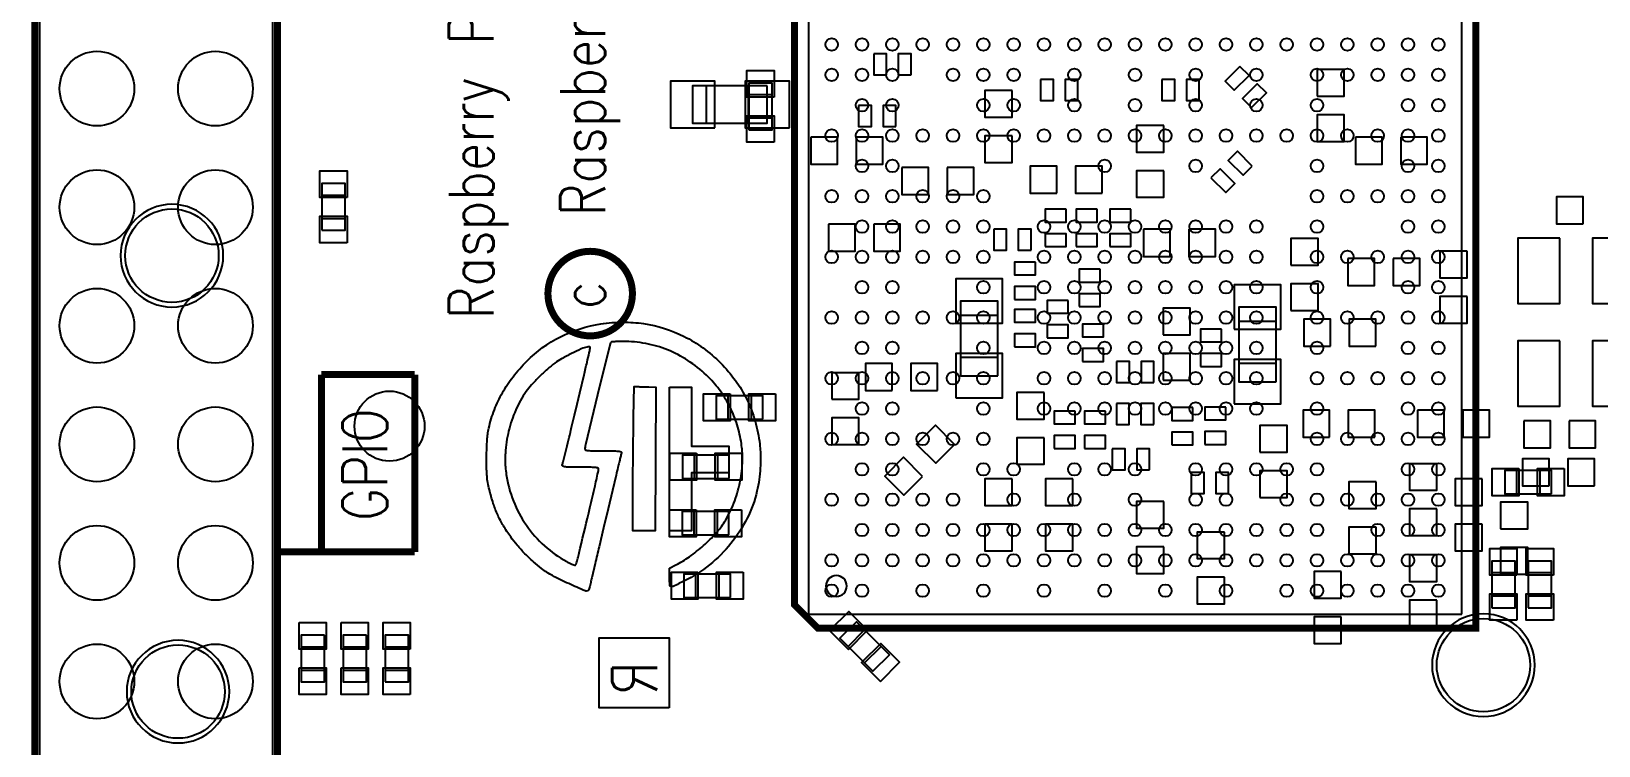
# Model space of a CAD drawing. Header units: millimetres. Extents: x -3139 to 3392, y -3139 to 3139.
# Drawn here: x 2856.23 to 2889.82, y -201.11 to -185.81 of the extents above; entities that cross this region are included whole.
import ezdxf
from ezdxf.enums import TextEntityAlignment as Align

# ---------------------------------------------------------------- set-up
doc = ezdxf.new("R2010")
doc.units = ezdxf.units.MM
for name, color, linetype in [('PARTS_BOTTOM', 12, 'Continuous'), ('PARTS_TOP', 30, 'Continuous'), ('PINS_BOTTOM', 5, 'Continuous'), ('PINS_TOP', 1, 'Continuous'), ('SILK_BOTTOM', 85, 'Continuous'), ('SILK_TOP', 2, 'Continuous')]:
    doc.layers.add(name, color=color, linetype=linetype)
doc.styles.get("Standard").update_dxf_attribs({"font": 'txt.shx'})

# ---------------------------------------------------------------- blocks, each defined once
blk = doc.blocks.new('rasp')
at = {"layer": 'PARTS_BOTTOM'}
for points in [[(-99.535, -230.154, 1), (-97.335, -230.154, 1), (-99.535, -230.154)], [(-108.307, -258.256, 1), (-106.107, -258.256, 1), (-108.307, -258.256)], [(-98.967, -258.126, 1), (-96.767, -258.126, 1), (-98.967, -258.126)]]:
    blk.add_lwpolyline(points, format="xyb", dxfattribs=at)
for points in [[(-104.506, -234.593), (-106.106, -234.593), (-106.106, -235.393), (-104.506, -235.393), (-104.506, -234.593)], [(-105.806, -235.393), (-105.806, -234.593)], [(-104.906, -235.393), (-104.906, -234.593)], [(-104.635, -240.56), (-106.235, -240.56), (-106.235, -241.36), (-104.635, -241.36), (-104.635, -240.56)], [(-105.935, -241.36), (-105.935, -240.56)], [(-105.035, -241.36), (-105.035, -240.56)], [(-98.658, -242.883), (-98.305, -243.236), (-99.012, -243.943), (-99.365, -243.59), (-98.658, -242.883)], [(-98.481, -243.413), (-98.835, -243.06)], [(-98.835, -243.767), (-99.189, -243.413)], [(-110.847, -245.499), (-110.847, -247.099), (-110.047, -247.099), (-110.047, -245.499), (-110.847, -245.499)], [(-110.047, -245.899), (-110.847, -245.899)], [(-110.047, -246.799), (-110.847, -246.799)]]:
    blk.add_lwpolyline(points, dxfattribs=at)
at = {"layer": 'PARTS_TOP'}
for points in [[(-102.105, -228.694), (-102.605, -228.694), (-102.605, -229.694), (-102.105, -229.694), (-102.105, -228.694)], [(-99.665, -229.194), (-99.665, -228.694), (-100.665, -228.694), (-100.665, -229.194), (-99.665, -229.194)], [(-100.415, -228.694), (-100.415, -229.194)], [(-99.915, -228.694), (-99.915, -229.194)], [(-102.605, -228.944), (-102.105, -228.944)], [(-102.605, -229.444), (-102.105, -229.444)], [(-99.665, -229.974), (-99.665, -229.474), (-100.665, -229.474), (-100.665, -229.974), (-99.665, -229.974)], [(-100.415, -229.474), (-100.415, -229.974)], [(-99.915, -229.474), (-99.915, -229.974)], [(-99.53, -230.619), (-113.53, -230.619), (-113.53, -244.619), (-99.53, -244.619), (-99.53, -230.619)], [(-109.905, -245.894), (-109.905, -245.394), (-110.905, -245.394), (-110.905, -245.894), (-109.905, -245.894)], [(-110.655, -245.394), (-110.655, -245.894)], [(-110.155, -245.394), (-110.155, -245.894)], [(-103.705, -245.594), (-104.205, -245.594), (-104.205, -246.594), (-103.705, -246.594), (-103.705, -245.594)], [(-104.205, -245.844), (-103.705, -245.844)], [(-104.205, -246.344), (-103.705, -246.344)], [(-102.435, -246.314), (-102.935, -246.314), (-102.935, -247.314), (-102.435, -247.314), (-102.435, -246.314)], [(-101.225, -246.324), (-101.725, -246.324), (-101.725, -247.324), (-101.225, -247.324), (-101.225, -246.324)], [(-99.885, -246.284), (-100.385, -246.284), (-100.385, -247.284), (-99.885, -247.284), (-99.885, -246.284)], [(-102.935, -246.564), (-102.435, -246.564)], [(-101.725, -246.574), (-101.225, -246.574)], [(-100.385, -246.534), (-99.885, -246.534)], [(-102.935, -247.064), (-102.435, -247.064)], [(-101.725, -247.074), (-101.225, -247.074)], [(-100.385, -247.034), (-99.885, -247.034)], [(-98.075, -253.689), (-98.075, -253.189), (-99.075, -253.189), (-99.075, -253.689), (-98.075, -253.689)], [(-98.825, -253.689), (-98.825, -253.189)], [(-98.325, -253.689), (-98.325, -253.189)], [(-99.075, -254.089), (-99.075, -254.589), (-98.075, -254.589), (-98.075, -254.089), (-99.075, -254.089)], [(-98.825, -254.589), (-98.825, -254.089)], [(-98.325, -254.589), (-98.325, -254.089)], [(-107.755, -255.044), (-107.755, -254.544), (-108.755, -254.544), (-108.755, -255.044), (-107.755, -255.044)], [(-108.505, -255.044), (-108.505, -254.544)], [(-108.005, -255.044), (-108.005, -254.544)], [(-99.075, -254.989), (-99.075, -255.489), (-98.075, -255.489), (-98.075, -254.989), (-99.075, -254.989)], [(-98.825, -255.489), (-98.825, -254.989)], [(-98.325, -255.489), (-98.325, -254.989)], [(-86.655, -256.094), (-137.455, -256.094), (-137.455, -261.094), (-86.655, -261.094), (-86.655, -256.094)]]:
    blk.add_lwpolyline(points, dxfattribs=at)
blk.add_lwpolyline([(-100.353, -244.019, 1), (-99.906, -244.019, 1), (-100.353, -244.019)], format="xyb", dxfattribs=at)
at = {"layer": 'PINS_BOTTOM'}
for points in [[(-107.58, -226.919), (-107.58, -227.819), (-106.18, -227.819), (-106.18, -226.919)], [(-105.38, -226.919), (-105.38, -227.819), (-103.98, -227.819), (-103.98, -226.919)], [(-107.89, -228.019), (-108.47, -228.019), (-108.47, -228.589), (-107.89, -228.589)], [(-103.67, -228.319), (-103.09, -228.319), (-103.09, -227.749), (-103.67, -227.749)], [(-102.275, -227.774), (-102.855, -227.774), (-102.855, -228.344), (-102.275, -228.344)], [(-107.58, -228.519), (-107.58, -229.419), (-106.18, -229.419), (-106.18, -228.519)], [(-105.38, -228.519), (-105.38, -229.419), (-103.98, -229.419), (-103.98, -228.519)], [(-103.67, -229.289), (-103.09, -229.289), (-103.09, -228.719), (-103.67, -228.719)], [(-102.275, -228.744), (-102.855, -228.744), (-102.855, -229.314), (-102.275, -229.314)], [(-101.355, -229.784), (-101.355, -229.204), (-101.925, -229.204), (-101.925, -229.784)], [(-100.385, -229.784), (-100.385, -229.204), (-100.955, -229.204), (-100.955, -229.784)], [(-103.895, -230.594), (-103.315, -230.594), (-103.315, -230.024), (-103.895, -230.024)], [(-102.425, -230.179), (-102.425, -230.759), (-101.855, -230.759), (-101.855, -230.179)], [(-101.455, -230.179), (-101.455, -230.759), (-100.885, -230.759), (-100.885, -230.179)], [(-107.3, -230.504), (-107.3, -231.084), (-106.73, -231.084), (-106.73, -230.504)], [(-106.33, -230.504), (-106.33, -231.084), (-105.76, -231.084), (-105.76, -230.504)], [(-103.895, -231.564), (-103.315, -231.564), (-103.315, -230.994), (-103.895, -230.994)], [(-109.745, -231.926), (-109.165, -231.926), (-109.165, -231.356), (-109.745, -231.356)], [(-102.75, -231.154), (-102.75, -231.734), (-102.18, -231.734), (-102.18, -231.154)], [(-101.78, -231.154), (-101.78, -231.734), (-101.21, -231.734), (-101.21, -231.154)], [(-100.8, -231.154), (-100.8, -231.734), (-100.23, -231.734), (-100.23, -231.154)], [(-99.83, -231.154), (-99.83, -231.734), (-99.26, -231.734), (-99.26, -231.154)], [(-107.145, -232.089), (-106.565, -232.089), (-106.565, -231.519), (-107.145, -231.519)], [(-109.745, -232.896), (-109.165, -232.896), (-109.165, -232.326), (-109.745, -232.326)], [(-107.145, -233.059), (-106.565, -233.059), (-106.565, -232.489), (-107.145, -232.489)], [(-105.265, -232.461), (-105.845, -232.461), (-105.845, -233.031), (-105.265, -233.031)], [(-103.315, -232.479), (-103.895, -232.479), (-103.895, -233.049), (-103.315, -233.049)], [(-102.36, -232.454), (-102.36, -233.034), (-101.79, -233.034), (-101.79, -232.454)], [(-101.39, -232.454), (-101.39, -233.034), (-100.82, -233.034), (-100.82, -232.454)], [(-110.625, -233.714), (-110.625, -233.134), (-111.195, -233.134), (-111.195, -233.714)], [(-109.655, -233.714), (-109.655, -233.134), (-110.225, -233.134), (-110.225, -233.714)], [(-100.442, -233.201), (-100.442, -233.781), (-99.872, -233.781), (-99.872, -233.201)], [(-99.472, -233.201), (-99.472, -233.781), (-98.902, -233.781), (-98.902, -233.201)], [(-107.003, -234.277), (-107.003, -233.697), (-107.573, -233.697), (-107.573, -234.277)], [(-106.033, -234.277), (-106.033, -233.697), (-106.603, -233.697), (-106.603, -234.277)], [(-105.265, -233.431), (-105.845, -233.431), (-105.845, -234.001), (-105.265, -234.001)], [(-103.315, -233.449), (-103.895, -233.449), (-103.895, -234.019), (-103.315, -234.019)], [(-102.995, -234.941), (-102.995, -234.361), (-103.565, -234.361), (-103.565, -234.941)], [(-102.025, -234.941), (-102.025, -234.361), (-102.595, -234.361), (-102.595, -234.941)], [(-105.631, -235.493), (-105.631, -234.493), (-106.581, -234.493), (-106.581, -235.493)], [(-104.031, -235.493), (-104.031, -234.493), (-104.981, -234.493), (-104.981, -235.493)], [(-110.378, -235.123), (-110.696, -234.804), (-110.89, -234.999), (-110.572, -235.317)], [(-111.262, -235.37), (-110.943, -235.688), (-110.749, -235.494), (-111.067, -235.176)], [(-109.123, -235.107), (-109.442, -235.425), (-109.247, -235.62), (-108.929, -235.301)], [(-108.876, -235.991), (-108.558, -235.673), (-108.752, -235.478), (-109.07, -235.796)], [(-103.963, -235.676), (-103.963, -236.126), (-103.688, -236.126), (-103.688, -235.676)], [(-103.163, -236.126), (-103.163, -235.676), (-103.438, -235.676), (-103.438, -236.126)], [(-102.11, -235.614), (-102.56, -235.614), (-102.56, -235.889), (-102.11, -235.889)], [(-101.287, -235.704), (-101.287, -236.284), (-100.717, -236.284), (-100.717, -235.704)], [(-100.317, -235.704), (-100.317, -236.284), (-99.747, -236.284), (-99.747, -235.704)], [(-107.772, -236.468), (-107.192, -236.468), (-107.192, -235.898), (-107.772, -235.898)], [(-105.635, -235.769), (-105.635, -236.219), (-105.36, -236.219), (-105.36, -235.769)], [(-104.835, -236.219), (-104.835, -235.769), (-105.11, -235.769), (-105.11, -236.219)], [(-110.53, -236.244), (-110.98, -236.244), (-110.98, -236.519), (-110.53, -236.519)], [(-105.511, -237.015), (-105.511, -236.435), (-106.081, -236.435), (-106.081, -237.015)], [(-104.541, -237.015), (-104.541, -236.435), (-105.111, -236.435), (-105.111, -237.015)], [(-103.953, -236.378), (-103.953, -236.828), (-103.678, -236.828), (-103.678, -236.378)], [(-103.153, -236.828), (-103.153, -236.378), (-103.428, -236.378), (-103.428, -236.828)], [(-102.56, -236.414), (-102.11, -236.414), (-102.11, -236.139), (-102.56, -236.139)], [(-110.98, -237.044), (-110.53, -237.044), (-110.53, -236.769), (-110.98, -236.769)], [(-109.997, -237.004), (-109.997, -237.584), (-109.427, -237.584), (-109.427, -237.004)], [(-109.027, -237.004), (-109.027, -237.584), (-108.457, -237.584), (-108.457, -237.004)], [(-107.772, -237.438), (-107.192, -237.438), (-107.192, -236.868), (-107.772, -236.868)], [(-101.937, -237.004), (-101.937, -237.584), (-101.367, -237.584), (-101.367, -237.004)], [(-100.967, -237.004), (-100.967, -237.584), (-100.397, -237.584), (-100.397, -237.004)], [(-104.489, -237.213), (-104.939, -237.213), (-104.939, -237.488), (-104.489, -237.488)], [(-103.591, -237.218), (-104.041, -237.218), (-104.041, -237.493), (-103.591, -237.493)], [(-102.621, -237.306), (-103.071, -237.306), (-103.071, -237.581), (-102.621, -237.581)], [(-108.2, -237.708), (-108.2, -238.158), (-107.925, -238.158), (-107.925, -237.708)], [(-107.4, -238.158), (-107.4, -237.708), (-107.675, -237.708), (-107.675, -238.158)], [(-104.939, -238.013), (-104.489, -238.013), (-104.489, -237.738), (-104.939, -237.738)], [(-104.041, -238.018), (-103.591, -238.018), (-103.591, -237.743), (-104.041, -237.743)], [(-103.071, -238.106), (-102.621, -238.106), (-102.621, -237.831), (-103.071, -237.831)], [(-108.545, -238.324), (-109.125, -238.324), (-109.125, -238.894), (-108.545, -238.894)], [(-108.2, -238.428), (-108.2, -238.878), (-107.925, -238.878), (-107.925, -238.428)], [(-107.4, -238.878), (-107.4, -238.428), (-107.675, -238.428), (-107.675, -238.878)], [(-106.915, -238.366), (-106.915, -238.816), (-106.64, -238.816), (-106.64, -238.366)], [(-106.115, -238.816), (-106.115, -238.366), (-106.39, -238.366), (-106.39, -238.816)], [(-105.741, -238.297), (-105.741, -238.747), (-105.466, -238.747), (-105.466, -238.297)], [(-104.941, -238.747), (-104.941, -238.297), (-105.216, -238.297), (-105.216, -238.747)], [(-103.878, -238.248), (-103.878, -238.698), (-103.603, -238.698), (-103.603, -238.248)], [(-103.078, -238.698), (-103.078, -238.248), (-103.353, -238.248), (-103.353, -238.698)], [(-110.53, -238.844), (-110.98, -238.844), (-110.98, -239.119), (-110.53, -239.119)], [(-108.201, -239.093), (-108.201, -239.543), (-107.926, -239.543), (-107.926, -239.093)], [(-107.401, -239.543), (-107.401, -239.093), (-107.676, -239.093), (-107.676, -239.543)], [(-106.248, -239.055), (-106.248, -239.505), (-105.973, -239.505), (-105.973, -239.055)], [(-105.448, -239.505), (-105.448, -239.055), (-105.723, -239.055), (-105.723, -239.505)], [(-103.876, -238.905), (-103.876, -239.355), (-103.601, -239.355), (-103.601, -238.905)], [(-103.076, -239.355), (-103.076, -238.905), (-103.351, -238.905), (-103.351, -239.355)], [(-102.425, -238.954), (-102.425, -239.534), (-101.855, -239.534), (-101.855, -238.954)], [(-101.455, -238.954), (-101.455, -239.534), (-100.885, -239.534), (-100.885, -238.954)], [(-110.98, -239.644), (-110.53, -239.644), (-110.53, -239.369), (-110.98, -239.369)], [(-108.545, -239.294), (-109.125, -239.294), (-109.125, -239.864), (-108.545, -239.864)], [(-107.07, -239.748), (-107.07, -240.198), (-106.795, -240.198), (-106.795, -239.748)], [(-106.27, -240.198), (-106.27, -239.748), (-106.545, -239.748), (-106.545, -240.198)], [(-106.056, -239.749), (-106.056, -240.199), (-105.781, -240.199), (-105.781, -239.749)], [(-105.256, -240.199), (-105.256, -239.749), (-105.531, -239.749), (-105.531, -240.199)], [(-104.277, -239.569), (-104.277, -240.149), (-103.707, -240.149), (-103.707, -239.569)], [(-103.307, -239.569), (-103.307, -240.149), (-102.737, -240.149), (-102.737, -239.569)], [(-107.322, -239.847), (-107.772, -239.847), (-107.772, -240.122), (-107.322, -240.122)], [(-110.745, -240.254), (-110.745, -240.834), (-110.175, -240.834), (-110.175, -240.254)], [(-109.775, -240.254), (-109.775, -240.834), (-109.205, -240.834), (-109.205, -240.254)], [(-107.772, -240.647), (-107.322, -240.647), (-107.322, -240.372), (-107.772, -240.372)], [(-105.76, -241.46), (-105.76, -240.46), (-106.71, -240.46), (-106.71, -241.46)], [(-104.16, -241.46), (-104.16, -240.46), (-105.11, -240.46), (-105.11, -241.46)], [(-102.425, -240.254), (-102.425, -240.834), (-101.855, -240.834), (-101.855, -240.254)], [(-101.455, -240.254), (-101.455, -240.834), (-100.885, -240.834), (-100.885, -240.254)], [(-109.095, -241.644), (-108.515, -241.644), (-108.515, -241.074), (-109.095, -241.074)], [(-103.164, -241.484), (-103.574, -241.894), (-103.171, -242.298), (-102.761, -241.887)], [(-109.095, -242.614), (-108.515, -242.614), (-108.515, -242.044), (-109.095, -242.044)], [(-104.315, -241.854), (-104.895, -241.854), (-104.895, -242.424), (-104.315, -242.424)], [(-111.082, -242.419), (-111.532, -242.419), (-111.532, -242.694), (-111.082, -242.694)], [(-102.478, -242.17), (-102.888, -242.58), (-102.485, -242.983), (-102.075, -242.573)], [(-109.977, -242.744), (-110.427, -242.744), (-110.427, -243.019), (-109.977, -243.019)], [(-107.885, -243.219), (-107.305, -243.219), (-107.305, -242.649), (-107.885, -242.649)], [(-98.085, -243.074), (-98.496, -242.664), (-98.899, -243.067), (-98.489, -243.477)], [(-111.532, -243.219), (-111.082, -243.219), (-111.082, -242.944), (-111.532, -242.944)], [(-109.745, -243.594), (-109.165, -243.594), (-109.165, -243.024), (-109.745, -243.024)], [(-104.315, -242.824), (-104.895, -242.824), (-104.895, -243.394), (-104.315, -243.394)], [(-110.427, -243.544), (-109.977, -243.544), (-109.977, -243.269), (-110.427, -243.269)], [(-98.771, -243.76), (-99.181, -243.349), (-99.584, -243.753), (-99.174, -244.163)], [(-107.885, -244.189), (-107.305, -244.189), (-107.305, -243.619), (-107.885, -243.619)], [(-104.13, -244.116), (-104.13, -243.536), (-104.7, -243.536), (-104.7, -244.116)], [(-103.16, -244.116), (-103.16, -243.536), (-103.73, -243.536), (-103.73, -244.116)], [(-109.745, -244.564), (-109.165, -244.564), (-109.165, -243.994), (-109.745, -243.994)], [(-109.947, -245.024), (-110.947, -245.024), (-110.947, -245.974), (-109.947, -245.974)], [(-109.947, -246.624), (-110.947, -246.624), (-110.947, -247.574), (-109.947, -247.574)]]:
    blk.add_lwpolyline(points, close=True, dxfattribs=at)
for centre, radius in [((-98.435, -230.154), 1), ((-103.555, -253.594), 0.75), ((-110.785, -257.324), 0.8), ((-108.245, -257.324), 0.8), ((-105.705, -257.324), 0.8), ((-103.165, -257.324), 0.8), ((-100.625, -257.324), 0.8), ((-98.085, -257.324), 0.8), ((-107.207, -258.256), 1), ((-97.867, -258.126), 1), ((-110.785, -259.864), 0.8), ((-108.245, -259.864), 0.8), ((-105.705, -259.864), 0.8), ((-103.165, -259.864), 0.8), ((-100.625, -259.864), 0.8), ((-98.085, -259.864), 0.8)]:
    blk.add_circle(centre, radius, dxfattribs=at)
at = {"layer": 'PINS_TOP'}
for points in [[(-102.645, -228.424), (-102.065, -228.424), (-102.065, -228.994), (-102.645, -228.994)], [(-100.365, -228.654), (-100.365, -229.234), (-100.935, -229.234), (-100.935, -228.654)], [(-99.395, -228.654), (-99.395, -229.234), (-99.965, -229.234), (-99.965, -228.654)], [(-102.645, -229.394), (-102.065, -229.394), (-102.065, -229.964), (-102.645, -229.964)], [(-100.365, -229.434), (-100.365, -230.014), (-100.935, -230.014), (-100.935, -229.434)], [(-99.395, -229.434), (-99.395, -230.014), (-99.965, -230.014), (-99.965, -229.434)], [(-110.605, -245.354), (-110.605, -245.934), (-111.175, -245.934), (-111.175, -245.354)], [(-109.635, -245.354), (-109.635, -245.934), (-110.205, -245.934), (-110.205, -245.354)], [(-104.245, -245.324), (-103.665, -245.324), (-103.665, -245.894), (-104.245, -245.894)], [(-102.975, -246.044), (-102.395, -246.044), (-102.395, -246.614), (-102.975, -246.614)], [(-101.765, -246.054), (-101.185, -246.054), (-101.185, -246.624), (-101.765, -246.624)], [(-100.425, -246.014), (-99.845, -246.014), (-99.845, -246.584), (-100.425, -246.584)], [(-104.245, -246.294), (-103.665, -246.294), (-103.665, -246.864), (-104.245, -246.864)], [(-102.975, -247.014), (-102.395, -247.014), (-102.395, -247.584), (-102.975, -247.584)], [(-101.765, -247.024), (-101.185, -247.024), (-101.185, -247.594), (-101.765, -247.594)], [(-100.425, -246.984), (-99.845, -246.984), (-99.845, -247.554), (-100.425, -247.554)], [(-98.775, -253.149), (-98.775, -253.729), (-99.345, -253.729), (-99.345, -253.149)], [(-97.805, -253.149), (-97.805, -253.729), (-98.375, -253.729), (-98.375, -253.149)], [(-99.345, -254.629), (-99.345, -254.049), (-98.775, -254.049), (-98.775, -254.629)], [(-98.375, -254.629), (-98.375, -254.049), (-97.805, -254.049), (-97.805, -254.629)], [(-108.455, -254.504), (-108.455, -255.084), (-109.025, -255.084), (-109.025, -254.504)], [(-107.485, -254.504), (-107.485, -255.084), (-108.055, -255.084), (-108.055, -254.504)], [(-99.345, -255.529), (-99.345, -254.949), (-98.775, -254.949), (-98.775, -255.529)], [(-98.375, -255.529), (-98.375, -254.949), (-97.805, -254.949), (-97.805, -255.529)]]:
    blk.add_lwpolyline(points, close=True, dxfattribs=at)
for centre, radius in [((-111.73, -231.119), 0.135), ((-111.08, -231.119), 0.135), ((-110.43, -231.119), 0.135), ((-109.78, -231.119), 0.135), ((-109.13, -231.119), 0.135), ((-108.48, -231.119), 0.135), ((-107.83, -231.119), 0.135), ((-107.18, -231.119), 0.135), ((-106.53, -231.119), 0.135), ((-105.88, -231.119), 0.135), ((-105.23, -231.119), 0.135), ((-104.58, -231.119), 0.135), ((-103.93, -231.119), 0.135), ((-103.28, -231.119), 0.135), ((-102.63, -231.119), 0.135), ((-101.98, -231.119), 0.135), ((-101.33, -231.119), 0.135), ((-100.68, -231.119), 0.135), ((-100.03, -231.119), 0.135), ((-111.73, -231.769), 0.135), ((-111.08, -231.769), 0.135), ((-110.43, -231.769), 0.135), ((-109.78, -231.769), 0.135), ((-109.13, -231.769), 0.135), ((-108.48, -231.769), 0.135), ((-107.83, -231.769), 0.135), ((-107.18, -231.769), 0.135), ((-106.53, -231.769), 0.135), ((-105.88, -231.769), 0.135), ((-105.23, -231.769), 0.135), ((-104.58, -231.769), 0.135), ((-103.93, -231.769), 0.135), ((-103.28, -231.769), 0.135), ((-102.63, -231.769), 0.135), ((-101.98, -231.769), 0.135), ((-101.33, -231.769), 0.135), ((-100.68, -231.769), 0.135), ((-100.03, -231.769), 0.135), ((-111.73, -232.419), 0.135), ((-111.08, -232.419), 0.135), ((-109.78, -232.419), 0.135), ((-108.48, -232.419), 0.135), ((-107.18, -232.419), 0.135), ((-105.88, -232.419), 0.135), ((-104.58, -232.419), 0.135), ((-103.28, -232.419), 0.135), ((-101.98, -232.419), 0.135), ((-101.33, -232.419), 0.135), ((-100.68, -232.419), 0.135), ((-100.03, -232.419), 0.135), ((-111.73, -233.069), 0.135), ((-111.08, -233.069), 0.135), ((-109.78, -233.069), 0.135), ((-108.48, -233.069), 0.135), ((-107.18, -233.069), 0.135), ((-105.88, -233.069), 0.135), ((-104.58, -233.069), 0.135), ((-103.28, -233.069), 0.135), ((-101.98, -233.069), 0.135), ((-100.68, -233.069), 0.135), ((-100.03, -233.069), 0.135), ((-111.73, -233.719), 0.135), ((-111.08, -233.719), 0.135), ((-110.43, -233.719), 0.135), ((-109.78, -233.719), 0.135), ((-109.13, -233.719), 0.135), ((-108.48, -233.719), 0.135), ((-107.83, -233.719), 0.135), ((-107.18, -233.719), 0.135), ((-106.53, -233.719), 0.135), ((-105.88, -233.719), 0.135), ((-105.23, -233.719), 0.135), ((-104.58, -233.719), 0.135), ((-103.93, -233.719), 0.135), ((-103.28, -233.719), 0.135), ((-102.63, -233.719), 0.135), ((-101.98, -233.719), 0.135), ((-101.33, -233.719), 0.135), ((-100.68, -233.719), 0.135), ((-100.03, -233.719), 0.135), ((-111.73, -234.369), 0.135), ((-109.78, -234.369), 0.135), ((-102.63, -234.369), 0.135), ((-101.98, -234.369), 0.135), ((-101.33, -234.369), 0.135), ((-100.68, -234.369), 0.135), ((-100.03, -234.369), 0.135), ((-111.73, -235.019), 0.135), ((-111.08, -235.019), 0.135), ((-110.43, -235.019), 0.135), ((-109.78, -235.019), 0.135), ((-107.83, -235.019), 0.135), ((-107.18, -235.019), 0.135), ((-106.53, -235.019), 0.135), ((-105.88, -235.019), 0.135), ((-105.23, -235.019), 0.135), ((-104.58, -235.019), 0.135), ((-103.93, -235.019), 0.135), ((-102.63, -235.019), 0.135), ((-101.33, -235.019), 0.135), ((-100.68, -235.019), 0.135), ((-111.73, -235.669), 0.135), ((-109.78, -235.669), 0.135), ((-107.83, -235.669), 0.135), ((-107.18, -235.669), 0.135), ((-106.53, -235.669), 0.135), ((-105.88, -235.669), 0.135), ((-105.23, -235.669), 0.135), ((-104.58, -235.669), 0.135), ((-103.93, -235.669), 0.135), ((-102.63, -235.669), 0.135), ((-101.98, -235.669), 0.135), ((-101.33, -235.669), 0.135), ((-100.68, -235.669), 0.135), ((-100.03, -235.669), 0.135), ((-111.73, -236.319), 0.135), ((-111.08, -236.319), 0.135), ((-110.43, -236.319), 0.135), ((-109.78, -236.319), 0.135), ((-109.13, -236.319), 0.135), ((-107.83, -236.319), 0.135), ((-107.18, -236.319), 0.135), ((-106.53, -236.319), 0.135), ((-105.88, -236.319), 0.135), ((-105.23, -236.319), 0.135), ((-104.58, -236.319), 0.135), ((-103.93, -236.319), 0.135), ((-102.63, -236.319), 0.135), ((-101.98, -236.319), 0.135), ((-101.33, -236.319), 0.135), ((-100.68, -236.319), 0.135), ((-111.73, -236.969), 0.135), ((-109.78, -236.969), 0.135), ((-107.83, -236.969), 0.135), ((-107.18, -236.969), 0.135), ((-106.53, -236.969), 0.135), ((-105.88, -236.969), 0.135), ((-105.23, -236.969), 0.135), ((-104.58, -236.969), 0.135), ((-103.93, -236.969), 0.135), ((-101.33, -236.969), 0.135), ((-100.68, -236.969), 0.135), ((-100.03, -236.969), 0.135), ((-111.73, -237.619), 0.135), ((-111.08, -237.619), 0.135), ((-110.43, -237.619), 0.135), ((-109.78, -237.619), 0.135), ((-107.83, -237.619), 0.135), ((-107.18, -237.619), 0.135), ((-106.53, -237.619), 0.135), ((-105.88, -237.619), 0.135), ((-105.23, -237.619), 0.135), ((-104.58, -237.619), 0.135), ((-103.93, -237.619), 0.135), ((-102.63, -237.619), 0.135), ((-101.98, -237.619), 0.135), ((-101.33, -237.619), 0.135), ((-100.68, -237.619), 0.135), ((-111.73, -238.269), 0.135), ((-109.78, -238.269), 0.135), ((-109.13, -238.269), 0.135), ((-107.83, -238.269), 0.135), ((-107.18, -238.269), 0.135), ((-106.53, -238.269), 0.135), ((-105.88, -238.269), 0.135), ((-105.23, -238.269), 0.135), ((-104.58, -238.269), 0.135), ((-103.93, -238.269), 0.135), ((-102.63, -238.269), 0.135), ((-101.33, -238.269), 0.135), ((-100.68, -238.269), 0.135), ((-100.03, -238.269), 0.135), ((-111.73, -238.919), 0.135), ((-111.08, -238.919), 0.135), ((-110.43, -238.919), 0.135), ((-109.78, -238.919), 0.135), ((-107.83, -238.919), 0.135), ((-107.18, -238.919), 0.135), ((-106.53, -238.919), 0.135), ((-105.88, -238.919), 0.135), ((-105.23, -238.919), 0.135), ((-104.58, -238.919), 0.135), ((-103.93, -238.919), 0.135), ((-102.63, -238.919), 0.135), ((-101.98, -238.919), 0.135), ((-101.33, -238.919), 0.135), ((-100.68, -238.919), 0.135), ((-111.73, -239.569), 0.135), ((-109.78, -239.569), 0.135), ((-107.83, -239.569), 0.135), ((-107.18, -239.569), 0.135), ((-106.53, -239.569), 0.135), ((-105.88, -239.569), 0.135), ((-105.23, -239.569), 0.135), ((-104.58, -239.569), 0.135), ((-103.93, -239.569), 0.135), ((-101.33, -239.569), 0.135), ((-100.68, -239.569), 0.135), ((-100.03, -239.569), 0.135), ((-111.73, -240.219), 0.135), ((-111.08, -240.219), 0.135), ((-110.43, -240.219), 0.135), ((-109.78, -240.219), 0.135), ((-102.63, -240.219), 0.135), ((-101.98, -240.219), 0.135), ((-101.33, -240.219), 0.135), ((-100.68, -240.219), 0.135), ((-111.73, -240.869), 0.135), ((-111.08, -240.869), 0.135), ((-110.43, -240.869), 0.135), ((-109.78, -240.869), 0.135), ((-108.48, -240.869), 0.135), ((-107.83, -240.869), 0.135), ((-107.18, -240.869), 0.135), ((-106.53, -240.869), 0.135), ((-105.88, -240.869), 0.135), ((-105.23, -240.869), 0.135), ((-104.58, -240.869), 0.135), ((-103.93, -240.869), 0.135), ((-103.28, -240.869), 0.135), ((-102.63, -240.869), 0.135), ((-101.33, -240.869), 0.135), ((-100.68, -240.869), 0.135), ((-100.03, -240.869), 0.135), ((-111.73, -241.519), 0.135), ((-111.08, -241.519), 0.135), ((-109.78, -241.519), 0.135), ((-108.48, -241.519), 0.135), ((-107.83, -241.519), 0.135), ((-107.18, -241.519), 0.135), ((-105.88, -241.519), 0.135), ((-104.58, -241.519), 0.135), ((-103.28, -241.519), 0.135), ((-101.98, -241.519), 0.135), ((-101.33, -241.519), 0.135), ((-100.68, -241.519), 0.135), ((-111.73, -242.169), 0.135), ((-109.78, -242.169), 0.135), ((-108.48, -242.169), 0.135), ((-107.83, -242.169), 0.135), ((-107.18, -242.169), 0.135), ((-105.88, -242.169), 0.135), ((-104.58, -242.169), 0.135), ((-103.28, -242.169), 0.135), ((-101.98, -242.169), 0.135), ((-101.33, -242.169), 0.135), ((-100.68, -242.169), 0.135), ((-100.03, -242.169), 0.135), ((-111.73, -242.819), 0.135), ((-111.08, -242.819), 0.135), ((-110.43, -242.819), 0.135), ((-109.78, -242.819), 0.135), ((-109.13, -242.819), 0.135), ((-108.48, -242.819), 0.135), ((-107.83, -242.819), 0.135), ((-107.18, -242.819), 0.135), ((-106.53, -242.819), 0.135), ((-105.88, -242.819), 0.135), ((-105.23, -242.819), 0.135), ((-104.58, -242.819), 0.135), ((-103.93, -242.819), 0.135), ((-103.28, -242.819), 0.135), ((-102.63, -242.819), 0.135), ((-101.98, -242.819), 0.135), ((-101.33, -242.819), 0.135), ((-100.68, -242.819), 0.135), ((-111.73, -243.469), 0.135), ((-111.08, -243.469), 0.135), ((-110.43, -243.469), 0.135), ((-109.78, -243.469), 0.135), ((-109.13, -243.469), 0.135), ((-108.48, -243.469), 0.135), ((-107.83, -243.469), 0.135), ((-107.18, -243.469), 0.135), ((-106.53, -243.469), 0.135), ((-105.88, -243.469), 0.135), ((-105.23, -243.469), 0.135), ((-104.58, -243.469), 0.135), ((-103.93, -243.469), 0.135), ((-103.28, -243.469), 0.135), ((-102.63, -243.469), 0.135), ((-101.98, -243.469), 0.135), ((-101.33, -243.469), 0.135), ((-100.68, -243.469), 0.135), ((-100.03, -243.469), 0.135), ((-111.73, -244.119), 0.135), ((-111.08, -244.119), 0.135), ((-109.78, -244.119), 0.135), ((-108.48, -244.119), 0.135), ((-107.18, -244.119), 0.135), ((-105.88, -244.119), 0.135), ((-104.58, -244.119), 0.135), ((-103.28, -244.119), 0.135), ((-101.98, -244.119), 0.135), ((-100.68, -244.119), 0.135), ((-100.03, -244.119), 0.135), ((-110.785, -257.324), 0.8), ((-108.245, -257.324), 0.8), ((-105.705, -257.324), 0.8), ((-103.165, -257.324), 0.8), ((-100.625, -257.324), 0.8), ((-98.085, -257.324), 0.8), ((-110.785, -259.864), 0.8), ((-108.245, -259.864), 0.8), ((-105.705, -259.864), 0.8), ((-103.165, -259.864), 0.8), ((-100.625, -259.864), 0.8), ((-98.085, -259.864), 0.8)]:
    blk.add_circle(centre, radius, dxfattribs=at)
at = {"layer": 'SILK_BOTTOM'}
for points in [[(-100.515, -247.592), (-100.581, -247.462, 0.037505), (-100.758, -247.168, 0.026497), (-100.997, -246.866, 0.02685), (-101.259, -246.6, 0.048742), (-101.503, -246.417, 0.041454), (-101.902, -246.218, 0.041881), (-102.328, -246.088, 0.042728), (-102.76, -246.032, 0.010475), (-102.854, -246.03, 0.036855), (-103.181, -246.054, 0.037851), (-103.584, -246.146, 0.040205), (-103.96, -246.296, 0.040884), (-104.302, -246.501, 0.042095), (-104.602, -246.757, 0.044167), (-104.927, -247.15, 0.048843), (-105.166, -247.581, 0.049707), (-105.313, -248.043, 0.048904), (-105.367, -248.528, 0.003432), (-105.368, -248.604, 0.00181), (-105.367, -248.645, 0.008035), (-105.365, -248.746, 0.003533), (-105.361, -248.832, 0.183421), (-105.354, -248.847, 0.138622), (-105.315, -248.869), (-104.222, -249.135), (-103.152, -249.395, 0.059479), (-103.06, -249.406, 0.002952), (-103.055, -249.406, 0.366848), (-103.04, -249.392, 0.018974), (-103.031, -249.319, 0.015807), (-103.026, -249.203, 0.003527), (-103.024, -249.005), (-103.024, -249.005, -0.002363), (-103.023, -248.773, -0.023207), (-103.018, -248.675, -0.075682), (-103.006, -248.629, -0.300216), (-102.991, -248.619, -0.092411), (-102.985, -248.62, 0.028331), (-102.958, -248.629, 0.001719), (-102.876, -248.65, 0.002566), (-102.777, -248.674, 0.001893), (-102.668, -248.7, -0.00106), (-102.504, -248.739), (-102.173, -248.817), (-101.783, -248.91), (-101.373, -249.008), (-100.972, -249.103, 0.000502), (-100.61, -249.189), (-100.306, -249.26, 0.005678), (-100.206, -249.283, -0.006729), (-100.148, -249.296, -0.009382), (-100.096, -249.309, -0.006316), (-100.053, -249.321, -0.110126), (-100.041, -249.328, -0.211547), (-100.019, -249.377, -0.101359), (-100.025, -249.402, -0.006997), (-100.181, -249.755, -0.015515), (-100.352, -250.099, -0.037931), (-100.504, -250.337, -0.022139), (-100.647, -250.51, -0.01593), (-100.82, -250.691, -0.015966), (-101.005, -250.859, -0.02262), (-101.18, -250.997, -0.020425), (-101.423, -251.155, -0.028185), (-101.654, -251.276, -0.027594), (-101.901, -251.372, -0.018382), (-102.192, -251.455, -0.014118), (-102.345, -251.488, -0.024639), (-102.473, -251.505, -0.018201), (-102.625, -251.513, -0.003345), (-102.81, -251.514, -0.001184), (-102.875, -251.514, -0.005233), (-103.094, -251.511, -0.012198), (-103.258, -251.502, -0.015848), (-103.39, -251.488, -0.021443), (-103.509, -251.467, -0.035012), (-103.904, -251.347, -0.037957), (-104.268, -251.176, -0.036848), (-104.612, -250.947, -0.029662), (-104.945, -250.653, -0.081578), (-105.468, -249.931, -0.07697), (-105.746, -249.064, -0.03918), (-105.783, -248.594, -0.037113), (-105.75, -248.148, -0.078491), (-105.477, -247.282, -0.042585), (-105.229, -246.875, -0.038777), (-104.909, -246.502, -0.038849), (-104.535, -246.183, -0.043151), (-104.129, -245.939, -0.043897), (-103.664, -245.759, -0.042561), (-103.169, -245.661, -0.02761), (-102.838, -245.643, -0.014683), (-102.662, -245.648, -0.042321), (-102.16, -245.72, -0.059909), (-101.58, -245.93, -0.05326), (-101.042, -246.278, -0.052641), (-100.583, -246.737, -0.055468), (-100.24, -247.273, -0.002971), (-100.122, -247.514, -0.112205), (-100.115, -247.548, -0.050766), (-100.116, -247.564, -0.342128), (-100.146, -247.589, -0.011802), (-100.305, -247.592)], [(-103.446, -248.368, -0.00168), (-103.757, -248.363), (-104.403, -248.35), (-104.401, -248.269, -0.001816), (-104.4, -248.228, -0.000607), (-104.399, -248.168, -0.000602), (-104.397, -248.101, -0.00069), (-104.395, -248.037), (-104.39, -247.886), (-101.311, -247.901), (-101.311, -248.382), (-102.211, -248.379, -0.000999), (-102.603, -248.377, -0.000742), (-103.037, -248.373, -0.000746)], [(-102.975, -251.112, 0.015037), (-102.843, -251.116, 0.036846), (-102.52, -251.092, 0.057029), (-101.949, -250.94, 0.058035), (-101.431, -250.662, 0.058185), (-100.991, -250.274, 0.057863), (-100.652, -249.795, 0.013771), (-100.618, -249.728, 0.021543), (-100.593, -249.669, 0.017159), (-100.577, -249.621, 0.072609), (-100.576, -249.617, 0.215472), (-100.581, -249.606, 0.110057), (-100.599, -249.596, 0.002472), (-100.695, -249.569, 0.005453), (-100.808, -249.539, 0.003647), (-100.938, -249.507, 0.000471), (-101.803, -249.3, 0.002478), (-102.279, -249.19, 0.001034), (-102.607, -249.116, 0.054979), (-102.621, -249.114, 0.090719), (-102.646, -249.119, 0.272722), (-102.661, -249.138, 0.017174), (-102.67, -249.214, 0.01547), (-102.675, -249.33, 0.003936), (-102.677, -249.518, 0.000004), (-102.677, -249.518, -0.000007), (-102.677, -249.519, -0.002218), (-102.678, -249.753, -0.026685), (-102.683, -249.844, -0.104382), (-102.697, -249.883, -0.264932), (-102.714, -249.893, -0.074406), (-102.72, -249.892, 0.012771), (-102.791, -249.872, 0.000681), (-103.016, -249.816, 0.001191), (-103.257, -249.757, 0.001684), (-103.471, -249.706, -0.000445), (-103.589, -249.678), (-103.792, -249.63), (-104.027, -249.574), (-104.266, -249.517), (-104.651, -249.426, 0.000703), (-104.925, -249.361, 0.00079), (-105.122, -249.315, 0.005416), (-105.219, -249.294, 0.051327), (-105.238, -249.292, 0.012796), (-105.243, -249.292, 0.278254), (-105.254, -249.3, 0.108831), (-105.257, -249.314, 0.032895), (-105.257, -249.318, 0.016139), (-105.25, -249.361, 0.055498), (-105.21, -249.484, 0.010773), (-105.11, -249.696, 0.011959), (-104.998, -249.908, 0.033107), (-104.906, -250.05, 0.020902), (-104.774, -250.212, 0.013621), (-104.609, -250.387, 0.013694), (-104.441, -250.548, 0.028421), (-104.299, -250.663, 0.052037), (-103.904, -250.888, 0.044261), (-103.45, -251.041, 0.044234)]]:
    blk.add_lwpolyline(points, format="xyb", close=True, dxfattribs=at)
for points in [[(-104.39, -247.592), (-104.39, -247.121), (-103.124, -247.121), (-103.124, -246.326), (-102.553, -246.326), (-102.553, -247.121), (-101.311, -247.121), (-101.311, -247.592)], [(-97.52, -247.601), (-97.52, -249.101), (-99.02, -249.101), (-99.02, -247.601)]]:
    blk.add_lwpolyline(points, close=True, dxfattribs=at)
at = {"layer": 'SILK_TOP', "const_width": 0.15}
for points in [[(-99.23, -244.419), (-99.73, -244.919), (-113.83, -244.919), (-113.83, -230.319), (-99.23, -230.319), (-99.23, -244.419)], [(-104.661, -255.052), (-104.661, -253.052)], [(-104.661, -253.052), (-100.861, -253.052)], [(-100.861, -253.052), (-100.861, -255.952)], [(-100.861, -255.052), (-104.661, -255.052)], [(-86.555, -261.194), (-86.555, -256.494), (-87.055, -255.994), (-137.555, -255.994), (-137.555, -261.194), (-86.555, -261.194)]]:
    blk.add_lwpolyline(points, dxfattribs=at)
blk.add_lwpolyline([(-107.3, -249.294, 1), (-105.489, -249.294, 1), (-107.3, -249.294)], format="xyb", dxfattribs=at)
at = {"layer": 'SILK_BOTTOM', "text_generation_flag": 2, "width": 0.8125}
blk.add_text('R  007-AG0046', height=0.96, rotation=180, dxfattribs=at).set_placement((-98.51, -247.861))
at = {"layer": 'SILK_TOP', "width": 0.8125}
for s, p in [(' c  Raspberry Pi 2017', (-105.365, -248.974)), ('Raspberry Pi 3 Model B', (-105.845, -251.364))]:
    blk.add_text(s, height=0.96, rotation=180, dxfattribs=at).set_placement(p)
blk.add_text('GPIO', height=0.96, rotation=180, dxfattribs=at).set_placement((-102.731, -253.642), align=Align.CENTER)

msp = doc.modelspace()

# ---------------------------------------------------------------- block references
at = {"rotation": 270}
msp.add_blockref('rasp', (3117.503, -297.818), dxfattribs=at)

doc.saveas('drawing.dxf')
